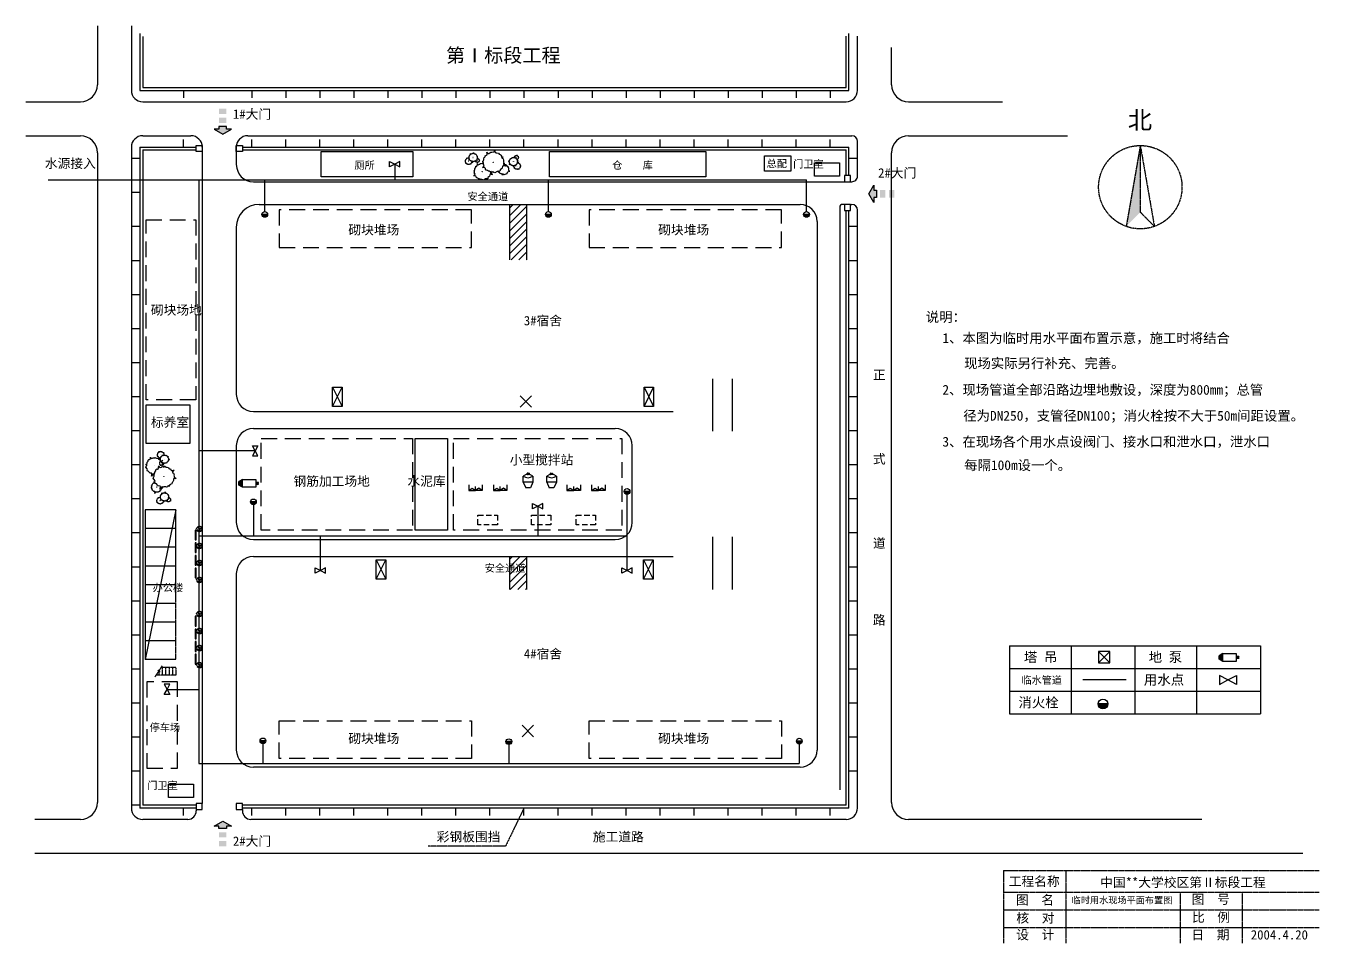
# Model space of a CAD drawing. Extents: x -337559 to 1065231, y 80891 to 497838.
# Drawn here: x 545974 to 773957, y 336141 to 497838 of the extents above; entities that cross this region are included whole.
import ezdxf

# ---------------------------------------------------------------- set-up
doc = ezdxf.new("R2010")
doc.units = 0
for name, pattern in [('CENTER', [50.8, 31.75, -6.35, 6.35, -6.35]), ('DASHED', [19.05, 12.7, -6.35]), ('DASHED2', [9.525, 6.35, -3.175])]:
    doc.linetypes.add(name, pattern=pattern)
doc.layers.get('0').update_dxf_attribs({"linetype": 'CONTINUOUS'})
for name, color, linetype in [('LAYER3', 3, 'CONTINUOUS'), ('LUNKUO', 6, 'CONTINUOUS'), ('周边', 7, 'CONTINUOUS'), ('围墙', 7, 'CONTINUOUS'), ('堆场', 7, 'DASHED'), ('塔吊机械', 1, 'CONTINUOUS'), ('墙基线', 7, 'CONTINUOUS'), ('拟建', 7, 'CONTINUOUS'), ('机械', 1, 'CONTINUOUS'), ('柱', 1, 'CONTINUOUS'), ('标注', 7, 'CONTINUOUS'), ('水线', 3, '水线'), ('绿化', 3, 'CONTINUOUS'), ('道路', 8, 'CONTINUOUS')]:
    doc.layers.add(name, color=color, linetype=linetype)
doc.styles.add('文字', font='SimSun.ttf')
doc.linetypes.add('水线', pattern='A,0.5,-0.2,["S",STANDARD,S=0.1,R=0,X=-0.01,Y=-0.05],-0.25', length=0.95)
pattern_1 = [(45, (97931, -882519.9), (-673.5192, 673.5192), [])]

# ---------------------------------------------------------------- blocks, each defined once
blk = doc.blocks.new('A$C466C0C2C')
at = {"layer": '机械'}
for p, q in [((0, 619), (250, 619)), ((0, 520), (250, 520)), ((83, 619), (83, 520)), ((100, 724), (422, 724)), ((100, 415), (422, 415)), ((250, 619), (250, 520)), ((422, 1139), (2397, 1139)), ((422, 0), (422, 1139)), ((2397, 0), (422, 0)), ((2397, 1139), (2937, 827)), ((2397, 1139), (2397, 0)), ((2397, 1139), (2397, 0)), ((2397, 0), (2937, 312)), ((2515, 1071), (2515, 68)), ((2617, 1012), (2617, 127)), ((2726, 949), (2726, 190)), ((2836, 885), (2836, 253)), ((2937, 827), (2937, 312))]:
    blk.add_line(p, q, dxfattribs=at)
for centre, start, end in [((100, 624), 90, 180), ((100, 515), 180, 270)]:
    blk.add_arc(centre, 100, start, end, dxfattribs=at)
blk = doc.blocks.new('A$C09D66538')
at = {"layer": '柱', "xscale": 1.5, "yscale": 1.5, "zscale": 1.5}
blk.add_blockref('A$C466C0C2C', (0, 0), dxfattribs=at)
blk = doc.blocks.new('A$C163C7220')
at = {"layer": 'LUNKUO', "ltscale": 2, "rotation": 359.999990026076}
blk.add_blockref('A$C09D66538', (0, 0), dxfattribs=at)
blk = doc.blocks.new('CLUMP_OF_TREES_OR_BUSHES_-')
for points in [[(-10.993, 56.487), (-9.228, 58.426), (-10.144, 63.512), (-8.923, 67.033), (-3.43, 69.772), (2.673, 72.119), (-2.82, 71.728), (-10.449, 71.728), (-13.195, 74.075), (-13.806, 83.073), (-16.857, 86.594), (-22.045, 92.071), (-22.961, 94.81), (-22.656, 98.722), (-28.759, 100.678), (-31.811, 99.113), (-35.472, 101.461), (-45.543, 109.676), (-49.815, 108.503), (-55.308, 106.155), (-59.58, 106.938), (-60.801, 113.98), (-63.242, 104.982), (-67.209, 106.938), (-70.872, 104.59), (-74.839, 104.982), (-80.637, 101.461), (-86.435, 101.069), (-90.402, 97.548), (-90.402, 94.419), (-93.454, 90.898), (-98.947, 90.115), (-105.66, 90.115), (-101.083, 87.768), (-98.031, 82.682), (-100.778, 77.596), (-103.829, 74.466), (-103.219, 69.772), (-104.134, 65.077), (-108.102, 62.73), (-104.439, 60.774), (-102.609, 55.297), (-103.829, 50.211), (-102.303, 44.342), (-98.947, 41.995), (-98.031, 38.865), (-98.031, 34.953), (-93.148, 32.606), (-90.707, 29.476), (-91.317, 22.434), (-93.454, 17.348), (-89.487, 21.26), (-85.519, 23.999), (-82.468, 23.216), (-78.806, 19.304), (-74.228, 15.783), (-69.956, 15.392), (-59.886, 12.653), (-58.254, 7.074)], [(59.448, 5.262), (60.936, 4.858), (62.652, -1.011), (63.415, 4.858), (64.178, 5.836), (66.848, 6.814), (69.709, 6.569), (73.905, 7.792), (76.385, 9.748), (79.627, 10.237), (81.153, 12.438), (84.014, 15.127), (84.205, 17.084), (85.158, 17.573), (88.591, 16.839), (85.73, 20.262), (88.591, 20.751), (89.545, 21.974), (90.689, 24.174), (91.452, 24.663), (90.499, 25.886), (91.261, 31.999), (92.596, 33.466), (92.024, 36.645), (92.787, 38.845), (96.22, 40.557), (100.035, 42.024), (96.602, 41.779), (91.834, 41.779), (90.117, 43.246), (89.736, 48.871), (87.828, 51.071), (84.586, 54.494), (84.014, 56.206), (84.205, 58.651), (80.39, 59.873), (78.483, 58.895), (76.194, 60.362), (69.9, 65.497), (67.23, 64.764), (63.797, 63.297), (61.126, 63.786), (60.364, 68.187), (58.838, 62.563), (56.358, 63.786), (54.07, 62.319), (51.59, 62.563), (47.966, 60.362), (44.343, 60.118), (41.863, 57.917), (41.863, 55.961), (39.956, 53.761), (36.523, 53.272), (32.327, 53.272), (35.187, 51.805), (36.641, 49.381)]]:
    blk.add_lwpolyline(points)
for points in [[(-4.577, 66.508), (-7.629, 55.261), (-12.588, 57.706), (-17.166, 54.772), (-22.125, 55.261), (-29.372, 50.86), (-36.62, 50.371), (-41.579, 45.969), (-41.579, 42.057), (-45.393, 37.656), (-52.259, 36.678), (-60.651, 36.678), (-54.93, 33.743), (-51.115, 27.386), (-54.548, 21.029), (-58.363, 17.116), (-57.6, 11.248), (-58.744, 5.38), (-63.703, 2.446), (-59.126, 0), (-56.837, -6.846), (-58.363, -13.203), (-56.455, -20.539), (-52.259, -23.473), (-51.115, -27.385), (-51.115, -32.275), (-45.012, -35.21), (-41.96, -39.122), (-42.723, -47.924), (-45.393, -54.282), (-40.434, -49.391), (-35.475, -45.968), (-31.661, -46.946), (-27.083, -51.837), (-21.362, -56.238), (-16.021, -56.727), (-3.433, -60.15), (0, -71.887), (1.526, -60.15), (3.052, -58.194), (8.392, -56.238), (14.114, -56.727), (22.506, -54.282), (27.465, -50.369), (33.949, -49.391), (37.001, -44.99), (42.723, -39.611), (43.104, -35.699), (45.012, -34.721), (51.878, -36.188), (46.156, -29.341), (51.878, -28.363), (53.785, -25.918), (56.074, -21.517), (57.6, -20.539), (55.692, -18.094), (57.218, -5.868), (59.888, -2.934), (58.744, 3.424), (60.27, 7.825), (67.136, 11.248), (74.765, 14.182), (67.899, 13.693), (58.363, 13.693), (54.93, 16.627), (54.167, 27.875), (50.352, 32.276), (43.867, 39.123), (42.723, 42.546), (43.104, 47.436), (35.475, 49.882), (31.661, 47.925), (27.083, 50.86), (14.495, 61.129), (9.155, 59.662), (2.289, 56.728), (-3.052, 57.706)], [(-58.055, 61.947), (-58.97, 60.774), (-57.139, 60.774)], [(-1.144, 1.468), (-2.289, 0), (0, 0)], [(62.08, 35.667), (61.508, 34.933), (62.652, 34.933)]]:
    blk.add_lwpolyline(points, close=True)
blk = doc.blocks.new('A$C7AB25CB9')
at = {"layer": 'LAYER3'}
for p, q in [((42, 1205), (807, 1177)), ((807, 1177), (99, 1328)), ((994, 266), (219, 274)), ((445, 91), (994, 266)), ((1105, 1773), (1462, 1084)), ((1590, 617), (1120, 0)), ((1287, 60), (1590, 617)), ((1462, 1084), (1415, 1636))]:
    blk.add_line(p, q, dxfattribs=at)
blk.add_circle((924, 873), 200, dxfattribs=at)
for start, end in [(159.4395, 222.05005), (76.77535, 150.94372), (240.41806, 284.14241), (295.3565, 55.35439)]:
    blk.add_arc((897, 885), 913, start, end, dxfattribs=at)
blk = doc.blocks.new('A$C3C6C44F6')
at = {"layer": '周边'}
h = blk.add_hatch(color=256, dxfattribs=at)
h.paths.add_polyline_path([(1986, 828), (786, 828), (786, 0), (1986, 0)])
h.paths.add_polyline_path([(786, 2266), (786, 1438), (1986, 1438), (1986, 2266)])
h.paths.add_polyline_path([(1986, 2844), (1986, 3244), (2771, 3244), (1386, 4044), (0, 3244), (786, 3244), (786, 2844)])
at = {"layer": '周边', "linetype": 'CONTINUOUS'}
blk.add_lwpolyline([(1986, 3244), (1986, 2844), (786, 2844), (786, 3244), (0, 3244), (1386, 4044), (2771, 3244), (1986, 3244)], dxfattribs=at)
blk = doc.blocks.new('7')
at = {"layer": '塔吊机械', "ltscale": 100}
for p, q in [((-768, 863), (-1790, 418)), ((-1790, -418), (-1790, 418)), ((-768, -863), (-768, 863)), ((-768, 863), (253, 863)), ((551, -138), (551, 132)), ((599, 180), (769, 180)), ((651, -29), (651, 23)), ((769, 71), (699, 71)), ((817, 132), (817, 119)), ((-768, -863), (-1790, -418)), ((253, -863), (-768, -863)), ((769, -186), (599, -186)), ((769, -77), (699, -77)), ((817, -125), (817, -138))]:
    blk.add_line(p, q, dxfattribs=at)
at = {"layer": '塔吊机械'}
for centre, radius, start, end in [((1597, 0), 1597, 147.30796, 212.69204), ((-848, 0), 1399, 321.93184, 38.06816), ((599, 132), 48, 90, 180), ((699, 23), 48, 90, 180), ((769, 132), 48, 0, 90), ((769, 119), 48, 270, 0), ((599, -138), 48, 180, 270), ((699, -29), 48, 180, 270), ((769, -125), 48, 0, 90), ((769, -138), 48, 270, 0)]:
    blk.add_arc(centre, radius, start, end, dxfattribs=at)

msp = doc.modelspace()

# ---------------------------------------------------------------- hatches: boundary and pattern name
at = {"linetype": 'CENTER'}
msp.add_hatch(color=256, dxfattribs=at).paths.add_polyline_path([(742433.5, 476745.8), (739950.2, 462483.2), (742433.5, 464989.6)])
at = {"layer": '水线', "ltscale": 6000}
for points in [[(587590.1, 464596.8, 1.00000039), (588598.7, 464596.8)], [(637590.1, 464596.8, 1.00000039), (638598.7, 464596.8)], [(683078.7, 464596.8, 1.00000039), (684087.3, 464596.8)], [(585579.6, 413924.4, 1.00000039), (586588.2, 413924.4)], [(735013.8, 378301.7, 1.00000039), (736694.7, 378301.7)], [(587254, 371793.9, 1.00000039), (588262.5, 371793.9)], [(630609.5, 371657.9, 1.00000039), (631618.1, 371657.9)], [(681817.2, 371741.9, 1.00000039), (682825.7, 371741.9)]]:
    msp.add_hatch(color=256, dxfattribs=at).paths.add_polyline_path(points)
at = {"layer": '水线', "ltscale": 8000}
msp.add_hatch(color=256, dxfattribs=at).paths.add_polyline_path([(651451.6, 415752.8, 1.00000039), (652460.1, 415752.8)])
at = {"layer": '绿化', "ltscale": 8000}
h = msp.add_hatch(dxfattribs=at)
h.set_pattern_fill('ANSI31', color=256, scale=300, style=0)
h.set_pattern_definition(pattern_1)
h.paths.add_polyline_path([(631261.1, 456605.7), (634261.1, 456605.7), (634261.1, 464179), (632948.3, 466370.6), (631261.1, 466370.6)])
h.paths.add_polyline_path([(634261.1, 466370.6), (632948.3, 466370.6), (634261.1, 464179)], flags=17)
h.paths.add_polyline_path([(632861.1, 462182.4), (635661.1, 462182.4), (635661.1, 461282.4), (632861.1, 461282.4)], flags=9)
h = msp.add_hatch(dxfattribs=at)
h.set_pattern_fill('ANSI31', color=256, scale=300, style=0)
h.set_pattern_definition(pattern_1)
h.paths.add_polyline_path([(631261.1, 398505.7), (634261.1, 398505.7), (634261.1, 404283.3), (631261.1, 404283.3)])

# ---------------------------------------------------------------- linework, layer by layer
at = {"linetype": 'CENTER'}
for p, q in [((742433.5, 476745.8), (739950.2, 462483.2)), ((742433.5, 476745.8), (744916.8, 462483.2)), ((742433.5, 476745.8), (742433.5, 464989.6)), ((744916.8, 462483.2), (742433.5, 464989.6)), ((572408.9, 386122.5), (572408.9, 399322.5)), ((569332.8, 384015.4), (568711.1, 383066)), ((572408.9, 383373.8), (568912.6, 383373.8)), ((569177.1, 384206.2), (569652.4, 384013.5)), ((569457.3, 384205.6), (569177.1, 384206.2)), ((569652.4, 384013.5), (569332.8, 384015.4)), ((569408.9, 384131.7), (569408.9, 383373.8)), ((570007.5, 385045.8), (569457.3, 384205.6)), ((572408.9, 384748.2), (569812.6, 384748.2)), ((570008.9, 384748.2), (570008.9, 383373.8)), ((570608.9, 384748.2), (570608.9, 383373.8)), ((571208.9, 384748.2), (571208.9, 383373.8)), ((571808.9, 384748.2), (571808.9, 383373.8)), ((572408.9, 384748.2), (572408.9, 383373.8)), ((633784.5, 359957.7), (630528.1, 353231.6)), ((630528.1, 353231.6), (616903.3, 353231.6)), ((718302.4, 348920.2), (773956.6, 348920.2)), ((718302.4, 348920.2), (718302.4, 336140.9)), ((729279.4, 348920.2), (729279.4, 336140.9)), ((718302.4, 345109.5), (773956.6, 345109.5)), ((749464.9, 345109.5), (749464.9, 336140.9)), ((760417.2, 345109.5), (760417.2, 336140.9)), ((718302.4, 342011), (773956.6, 342011)), ((718302.4, 338875.2), (773956.6, 338875.2))]:
    msp.add_line(p, q, dxfattribs=at)
for p, q in [((631261.1, 456605.7), (631261.1, 466370.6)), ((634261.1, 456605.7), (634261.1, 466370.6)), ((572408.9, 412522.5), (567008.9, 386122.5)), ((567008.9, 412522.5), (567008.9, 399322.5)), ((572408.9, 412522.5), (567008.9, 412522.5)), ((572408.9, 399322.5), (572408.9, 412522.5)), ((572408.9, 409222.5), (567008.9, 409222.5)), ((572408.9, 405922.5), (567008.9, 405922.5)), ((631261.1, 398505.7), (631261.1, 404283.3)), ((634261.1, 398505.7), (634261.1, 404283.3)), ((572408.9, 402622.5), (567008.9, 402622.5)), ((567008.9, 399322.5), (567008.9, 386122.5)), ((572408.9, 399322.5), (567008.9, 399322.5)), ((572408.9, 399322.5), (567008.9, 399322.5)), ((572408.9, 396022.5), (567008.9, 396022.5)), ((572408.9, 392722.5), (567008.9, 392722.5)), ((572408.9, 389422.5), (567008.9, 389422.5)), ((572408.9, 386122.5), (567008.9, 386122.5))]:
    msp.add_line(p, q)
msp.add_circle((742433.5, 469398.3), 7347.5, dxfattribs=at)
at = {"layer": '周边'}
for p, q in [((719386.5, 388577.7), (763593.9, 388577.7)), ((719386.5, 388577.7), (719386.5, 376577.7)), ((719386.5, 388577.7), (719386.5, 384577.7)), ((730223.7, 388577.7), (730223.7, 376577.7)), ((741490.2, 388577.7), (741490.2, 376577.7)), ((752327.4, 388577.7), (752327.4, 376577.7)), ((752327.4, 388577.7), (752327.4, 384577.7)), ((752327.4, 388577.7), (752327.4, 384577.7)), ((763593.9, 388577.7), (763593.9, 376577.7)), ((719386.5, 384577.7), (763593.9, 384577.7)), ((719386.5, 384577.7), (763593.9, 384577.7)), ((741490.2, 384577.7), (763593.9, 384577.7)), ((741490.2, 384577.7), (763593.9, 384577.7)), ((719386.5, 380577.7), (763593.9, 380577.7)), ((719386.5, 376577.7), (763593.9, 376577.7))]:
    msp.add_line(p, q, dxfattribs=at)
for points in [[(598047.9, 475686.3), (614188.1, 475686.3), (614188.1, 471252), (598047.9, 471252)], [(638288.7, 475686.3), (665866.3, 475686.3), (665866.3, 471252), (638288.7, 471252)], [(676202.5, 474940.4), (680846.3, 474940.4), (680846.3, 472207.7), (676202.5, 472207.7)], [(689382.6, 471363.3), (684981.6, 471363.3), (684981.6, 473702.2), (689382.6, 473702.2)], [(574905.5, 424235.9), (567158, 424235.9), (567158, 431059), (574905.5, 431059)], [(614576.3, 425124.3), (620295.1, 425124.3), (620295.1, 408954.1), (614576.3, 408954.1)], [(575516.2, 361807.3), (571115.2, 361807.3), (571115.2, 364146.2), (575516.2, 364146.2)]]:
    msp.add_lwpolyline(points, close=True, dxfattribs=at)
at = {"layer": '围墙'}
for p, q in [((566076.1, 496490), (566076.1, 486461.5)), ((566576.1, 495990), (566576.1, 486961.5)), ((690573.7, 486961.5), (690573.7, 496000.7)), ((691073.7, 486461.5), (691073.7, 496500.7)), ((566076.1, 486461.5), (691073.7, 486461.5)), ((566576.1, 486961.5), (690573.7, 486961.5)), ((573784.5, 486461.5), (573784.5, 485140.8)), ((585784.5, 486461.5), (585784.5, 485140.8)), ((591784.5, 486461.5), (591784.5, 485140.8)), ((597784.5, 486461.5), (597784.5, 485140.8)), ((603784.5, 486461.5), (603784.5, 485140.8)), ((609784.5, 486461.5), (609784.5, 485140.8)), ((615784.5, 486461.5), (615784.5, 485140.8)), ((621784.5, 486461.5), (621784.5, 485140.8)), ((627784.5, 486461.5), (627784.5, 485140.8)), ((633784.5, 486461.5), (633784.5, 485140.8)), ((639784.5, 486461.5), (639784.5, 485140.8)), ((645784.5, 486461.5), (645784.5, 485140.8)), ((651784.5, 486461.5), (651784.5, 485140.8)), ((657784.5, 486461.5), (657784.5, 485140.8)), ((663784.5, 486461.5), (663784.5, 485140.8)), ((669784.5, 486461.5), (669784.5, 485140.8)), ((675784.5, 486461.5), (675784.5, 485140.8)), ((681784.5, 486461.5), (681784.5, 485140.8)), ((687784.5, 486461.5), (687784.5, 485140.8)), ((573784.5, 476470.7), (573784.5, 477791.4)), ((585784.5, 476470.7), (585784.5, 477791.4)), ((591784.5, 476470.7), (591784.5, 477791.4)), ((597784.5, 476470.7), (597784.5, 477791.4)), ((603784.5, 476470.7), (603784.5, 477791.4)), ((609784.5, 476470.7), (609784.5, 477791.4)), ((615784.5, 476470.7), (615784.5, 477791.4)), ((621784.5, 476470.7), (621784.5, 477791.4)), ((627784.5, 476470.7), (627784.5, 477791.4)), ((633784.5, 476470.7), (633784.5, 477791.4)), ((639784.5, 476470.7), (639784.5, 477791.4)), ((645784.5, 476470.7), (645784.5, 477791.4)), ((651784.5, 476470.7), (651784.5, 477791.4)), ((657784.5, 476470.7), (657784.5, 477791.4)), ((663784.5, 476470.7), (663784.5, 477791.4)), ((669784.5, 476470.7), (669784.5, 477791.4)), ((675784.5, 476470.7), (675784.5, 477791.4)), ((681784.5, 476470.7), (681784.5, 477791.4)), ((687784.5, 476470.7), (687784.5, 477791.4)), ((564755.4, 474503.7), (566076.1, 474503.7)), ((566076.1, 476470.7), (566076.1, 359957.7)), ((566076.1, 476470.7), (576009.6, 476470.7)), ((566576.1, 475970.7), (566576.1, 360457.7)), ((566576.1, 475970.7), (576009.6, 475970.7)), ((584142.7, 476470.7), (691073.7, 476470.7)), ((584142.7, 475970.7), (690573.7, 475970.7)), ((690573.7, 471437.2), (690573.7, 475970.7)), ((691073.7, 471437.2), (691073.7, 476470.7)), ((691073.7, 474503.7), (692394.4, 474503.7)), ((564755.4, 468503.7), (566076.1, 468503.7)), ((690573.7, 360457.7), (690573.7, 465304.1)), ((691073.7, 359957.7), (691073.7, 465304.1)), ((564755.4, 462503.7), (566076.1, 462503.7)), ((691073.7, 462503.7), (692394.4, 462503.7)), ((564755.4, 456503.7), (566076.1, 456503.7)), ((691073.7, 456503.7), (692394.4, 456503.7)), ((564755.4, 450503.7), (566076.1, 450503.7)), ((691073.7, 450503.7), (692394.4, 450503.7)), ((564755.4, 444503.7), (566076.1, 444503.7)), ((691073.7, 444503.7), (692394.4, 444503.7)), ((564755.4, 438503.7), (566076.1, 438503.7)), ((691073.7, 438503.7), (692394.4, 438503.7)), ((564755.4, 432503.7), (566076.1, 432503.7)), ((691073.7, 432503.7), (692394.4, 432503.7)), ((564755.4, 426503.7), (566076.1, 426503.7)), ((691073.7, 426503.7), (692394.4, 426503.7)), ((564755.4, 420503.7), (566076.1, 420503.7)), ((691073.7, 420503.7), (692394.4, 420503.7)), ((564755.4, 414503.7), (566076.1, 414503.7)), ((691073.7, 414503.7), (692394.4, 414503.7)), ((564755.4, 408503.7), (566076.1, 408503.7)), ((691073.7, 408503.7), (692394.4, 408503.7)), ((564755.4, 402503.7), (566076.1, 402503.7)), ((691073.7, 402503.7), (692394.4, 402503.7)), ((564755.4, 396503.7), (566076.1, 396503.7)), ((691073.7, 396503.7), (692394.4, 396503.7)), ((564755.4, 390503.7), (566076.1, 390503.7)), ((691073.7, 390503.7), (692394.4, 390503.7)), ((564755.4, 384503.7), (566076.1, 384503.7)), ((691073.7, 384503.7), (692394.4, 384503.7)), ((564755.4, 378503.7), (566076.1, 378503.7)), ((691073.7, 378503.7), (692394.4, 378503.7)), ((564755.4, 372503.7), (566076.1, 372503.7)), ((691073.7, 372503.7), (692394.4, 372503.7)), ((564755.4, 366503.7), (566076.1, 366503.7)), ((691073.7, 366503.7), (692394.4, 366503.7)), ((564755.4, 360503.7), (566076.1, 360503.7)), ((576009.6, 360457.7), (566576.1, 360457.7)), ((690573.7, 360457.7), (584142.7, 360457.7)), ((576009.6, 359957.7), (566076.1, 359957.7)), ((573784.5, 358637), (573784.5, 359957.7)), ((691073.7, 359957.7), (584142.7, 359957.7)), ((585784.5, 358637), (585784.5, 359957.7)), ((591784.5, 358637), (591784.5, 359957.7)), ((597784.5, 358637), (597784.5, 359957.7)), ((603784.5, 358637), (603784.5, 359957.7)), ((609784.5, 358637), (609784.5, 359957.7)), ((615784.5, 358637), (615784.5, 359957.7)), ((621784.5, 358637), (621784.5, 359957.7)), ((627784.5, 358637), (627784.5, 359957.7)), ((633784.5, 358637), (633784.5, 359957.7)), ((639784.5, 358637), (639784.5, 359957.7)), ((645784.5, 358637), (645784.5, 359957.7)), ((651784.5, 358637), (651784.5, 359957.7)), ((657784.5, 358637), (657784.5, 359957.7)), ((663784.5, 358637), (663784.5, 359957.7)), ((669784.5, 358637), (669784.5, 359957.7)), ((675784.5, 358637), (675784.5, 359957.7)), ((681784.5, 358637), (681784.5, 359957.7)), ((687784.5, 358637), (687784.5, 359957.7))]:
    msp.add_line(p, q, dxfattribs=at)
for points in [[(576009.6, 476754.3), (577076.1, 476754.3), (577076.1, 475687.7), (576009.6, 475687.7)], [(583076.1, 476754.3), (584142.7, 476754.3), (584142.7, 475687.7), (583076.1, 475687.7)], [(691361.5, 470370.6), (691361.5, 471437.2), (690294.9, 471437.2), (690294.9, 470370.6)], [(691361.5, 465304.1), (691361.5, 466370.6), (690294.9, 466370.6), (690294.9, 465304.1)], [(576009.6, 359670.9), (577076.1, 359670.9), (577076.1, 360737.5), (576009.6, 360737.5)], [(583076.1, 359670.9), (584142.7, 359670.9), (584142.7, 360737.5), (583076.1, 360737.5)]]:
    msp.add_lwpolyline(points, close=True, dxfattribs=at)
at = {"layer": '围墙', "color": 4, "linetype": 'DASHED2', "ltscale": 150}
for points in [[(625674.1, 411585.5), (629087, 411585.5), (629087, 409905.1), (625674.1, 409905.1)], [(635088.4, 411585.5), (638501.3, 411585.5), (638501.3, 409905.1), (635088.4, 409905.1)], [(642984.3, 411585.5), (646397.2, 411585.5), (646397.2, 409905.1), (642984.3, 409905.1)]]:
    msp.add_lwpolyline(points, close=True, dxfattribs=at)
at = {"layer": '堆场', "ltscale": 220}
for points in [[(590642, 458784.5), (624534.3, 458784.5), (624534.3, 465424.2), (590642, 465424.2)], [(645260.3, 458784.5), (679152.6, 458784.5), (679152.6, 465424.2), (645260.3, 465424.2)], [(567158, 463649.5), (575927.6, 463649.5), (575927.6, 431907.5), (567158, 431907.5)], [(614158.6, 408954.1), (587455.8, 408954.1), (587455.8, 425124.3), (614158.6, 425124.3)], [(651013.8, 408954.1), (621343.9, 408954.1), (621343.9, 425124.3), (651013.8, 425124.3)], [(567319.2, 382226.1), (567319.2, 366975.4), (572719.2, 366975.4), (572719.2, 382226.1)], [(590642, 375356.9), (624534.3, 375356.9), (624534.3, 368717.1), (590642, 368717.1)], [(645260.3, 375356.9), (679152.6, 375356.9), (679152.6, 368717.1), (645260.3, 368717.1)]]:
    msp.add_lwpolyline(points, close=True, dxfattribs=at)
at = {"layer": '塔吊机械', "color": 6, "ltscale": 100}
for p, q in [((600048.1, 434135.7), (601728.4, 430722.8)), ((600048.1, 430722.8), (601728.4, 434135.7)), ((654943.7, 434135.7), (656624, 430722.8)), ((654943.7, 430722.8), (656624, 434135.7)), ((607743.4, 400283.3), (609423.7, 403696.1)), ((607743.4, 403696.1), (609423.7, 400283.3)), ((654874, 403696.1), (656554.3, 400283.3)), ((654874, 400283.3), (656554.3, 403696.1))]:
    msp.add_line(p, q, dxfattribs=at)
at = {"layer": '塔吊机械'}
for p, q in [((635086.3, 432635.7), (633086.3, 430635.7)), ((635086.3, 430635.7), (633086.3, 432635.7)), ((737066.9, 385558.9), (735066.9, 387558.9)), ((735066.9, 385558.9), (737066.9, 387558.9)), ((635471.4, 374535.7), (633471.4, 372535.7)), ((635471.4, 372535.7), (633471.4, 374535.7))]:
    msp.add_line(p, q, dxfattribs=at)
at = {"layer": '塔吊机械', "ltscale": 100}
for p, q in [((624035.4, 416936.1), (624035.4, 415935.8)), ((624035.4, 415935.8), (624634.2, 416367.8)), ((624035.4, 415935.8), (625233, 415935.8)), ((624634.2, 416367.8), (625233, 415935.8)), ((625233, 415935.8), (625233, 416631.3)), ((625831.8, 416367.8), (625233, 415935.8)), ((626430.6, 415935.8), (625233, 415935.8)), ((626430.6, 415935.8), (625831.8, 416367.8)), ((626430.6, 416936.1), (626430.6, 415935.8)), ((628388.7, 416936.1), (628388.7, 415935.8)), ((628388.7, 415935.8), (628987.5, 416367.8)), ((628388.7, 415935.8), (629586.3, 415935.8)), ((628987.5, 416367.8), (629586.3, 415935.8)), ((629586.3, 415935.8), (629586.3, 416631.3)), ((630185.1, 416367.8), (629586.3, 415935.8)), ((630783.9, 415935.8), (629586.3, 415935.8)), ((630783.9, 415935.8), (630185.1, 416367.8)), ((630783.9, 416936.1), (630783.9, 415935.8)), ((641355.7, 416936.1), (641355.7, 415935.8)), ((641355.7, 415935.8), (641954.5, 416367.8)), ((641355.7, 415935.8), (642553.3, 415935.8)), ((641954.5, 416367.8), (642553.3, 415935.8)), ((642553.3, 415935.8), (642553.3, 416631.3)), ((643152.1, 416367.8), (642553.3, 415935.8)), ((643750.9, 415935.8), (642553.3, 415935.8)), ((643750.9, 415935.8), (643152.1, 416367.8)), ((643750.9, 416936.1), (643750.9, 415935.8)), ((645709.1, 416936.1), (645709.1, 415935.8)), ((645709.1, 415935.8), (646307.9, 416367.8)), ((645709.1, 415935.8), (646906.7, 415935.8)), ((646307.9, 416367.8), (646906.7, 415935.8)), ((646906.7, 415935.8), (646906.7, 416631.3)), ((647505.5, 416367.8), (646906.7, 415935.8)), ((648104.3, 415935.8), (646906.7, 415935.8)), ((648104.3, 415935.8), (647505.5, 416367.8)), ((648104.3, 416936.1), (648104.3, 415935.8))]:
    msp.add_line(p, q, dxfattribs=at)
at = {"layer": '塔吊机械', "color": 6}
for points in [[(600048.1, 430722.8), (600048.1, 434135.7), (601728.4, 434135.7), (601728.4, 430722.8)], [(654943.7, 430722.8), (654943.7, 434135.7), (656624, 434135.7), (656624, 430722.8)], [(607743.4, 400283.3), (607743.4, 403696.1), (609423.7, 403696.1), (609423.7, 400283.3)], [(654874, 400283.3), (654874, 403696.1), (656554.3, 403696.1), (656554.3, 400283.3)]]:
    msp.add_lwpolyline(points, close=True, dxfattribs=at)
at = {"layer": '塔吊机械'}
msp.add_lwpolyline([(735066.9, 387558.9), (735066.9, 385558.9), (737066.9, 385558.9), (737066.9, 387558.9)], close=True, dxfattribs=at)
at = {"layer": '墙基线'}
for p, q in [((667076.1, 426405.7), (667076.1, 435635.7)), ((670561.1, 426405.7), (670561.1, 435635.7)), ((667076.1, 398505.7), (667076.1, 407735.7)), ((670561.1, 398505.7), (670561.1, 407735.7))]:
    msp.add_line(p, q, dxfattribs=at)
at = {"layer": '水线', "ltscale": 6000}
for p, q in [((610998.5, 473452.1), (610998.5, 470719.3)), ((549894.6, 470719.3), (683583, 470719.3)), ((576467, 470719.3), (576467, 367782)), ((588094.4, 465101), (588094.4, 470719.3)), ((638094.4, 465101), (638094.4, 470719.3)), ((683583, 465101), (683583, 470719.3)), ((588598.7, 464596.8), (587590.1, 464596.8)), ((638598.7, 464596.8), (637590.1, 464596.8)), ((684087.3, 464596.8), (683078.7, 464596.8)), ((586379.7, 422917.5), (576467, 422917.5)), ((651955.9, 401837.6), (651955.9, 415248.5)), ((586588.2, 413924.4), (585579.6, 413924.4)), ((586083.9, 413924.4), (586083.9, 407953.6)), ((636204.9, 413171.8), (636204.9, 407953.6)), ((576467, 407953.6), (651955.9, 407953.6)), ((597893, 401837.6), (597893, 407953.6)), ((570857.3, 380877.6), (576467, 380877.6)), ((732271.9, 382591), (739962.3, 382591)), ((736694.7, 378301.7), (735013.8, 378301.7)), ((588262.5, 371793.9), (587254, 371793.9)), ((587758.2, 371793.9), (587758.2, 367782)), ((631618.1, 371657.9), (630609.5, 371657.9)), ((682825.7, 371741.9), (681817.2, 371741.9)), ((631113.8, 371153.6), (631113.8, 367782)), ((682321.4, 371237.6), (682321.4, 367782)), ((576467, 367782), (682321.4, 367782))]:
    msp.add_line(p, q, dxfattribs=at)
at = {"layer": '水线', "ltscale": 8000}
msp.add_line((652460.1, 415752.8), (651451.6, 415752.8), dxfattribs=at)
at = {"layer": '水线', "ltscale": 6000}
for points in [[(610099.6, 473930.4), (610998.5, 473452.1), (610099.6, 472973.8)], [(611897.3, 473930.4), (610998.5, 473452.1), (611897.3, 472973.8)], [(586858.1, 423816.4), (586379.7, 422917.5), (585901.4, 423816.4)], [(586858.1, 422018.6), (586379.7, 422917.5), (585901.4, 422018.6)], [(596994.1, 402315.9), (597893, 401837.6), (596994.1, 401359.3)], [(598791.9, 402315.9), (597893, 401837.6), (598791.9, 401359.3)], [(756364.8, 381735), (757862.9, 382532.2), (756364.8, 383329.4)], [(759361.1, 381735), (757862.9, 382532.2), (759361.1, 383329.4)], [(570378.9, 381776.5), (570857.3, 380877.6), (571335.6, 381776.5)], [(570378.9, 379978.7), (570857.3, 380877.6), (571335.6, 379978.7)]]:
    msp.add_lwpolyline(points, close=True, dxfattribs=at)
at = {"layer": '水线', "ltscale": 8000}
for points in [[(635306.1, 413650.1), (636204.9, 413171.8), (635306.1, 412693.5)], [(637103.8, 413650.1), (636204.9, 413171.8), (637103.8, 412693.5)], [(651057, 402315.9), (651955.9, 401837.6), (651057, 401359.3)], [(652854.7, 402315.9), (651955.9, 401837.6), (652854.7, 401359.3)]]:
    msp.add_lwpolyline(points, close=True, dxfattribs=at)
at = {"layer": '水线', "ltscale": 6000}
for centre, radius in [((588094.4, 464596.8), 504.3), ((638094.4, 464596.8), 504.3), ((683583, 464596.8), 504.3), ((586083.9, 413924.4), 504.3), ((735854.2, 378301.7), 840.4), ((587758.2, 371793.9), 504.3), ((631113.8, 371657.9), 504.3), ((682321.4, 371741.9), 504.3)]:
    msp.add_circle(centre, radius, dxfattribs=at)
at = {"layer": '水线', "ltscale": 8000}
msp.add_circle((651955.9, 415752.8), 504.3, dxfattribs=at)
at = {"layer": '绿化', "ltscale": 8000}
for points in [[(575794.6, 408949.8), (575794.6, 407219.7), (575967.4, 407219.7), (575967.4, 408949.8)], [(575794.6, 406705.1), (575794.6, 404974.9), (575967.4, 404974.9), (575967.4, 406705.1)], [(575794.6, 404489.5), (575794.6, 402759.3), (575967.4, 402759.3), (575967.4, 404489.5)], [(575794.6, 402244.8), (575794.6, 400514.6), (575967.4, 400514.6), (575967.4, 402244.8)], [(575794.6, 393757.8), (575794.6, 392027.6), (575967.4, 392027.6), (575967.4, 393757.8)], [(575794.6, 391513.1), (575794.6, 389782.9), (575967.4, 389782.9), (575967.4, 391513.1)], [(575794.6, 389297.5), (575794.6, 387567.3), (575967.4, 387567.3), (575967.4, 389297.5)], [(575794.6, 387052.7), (575794.6, 385322.6), (575967.4, 385322.6), (575967.4, 387052.7)]]:
    msp.add_lwpolyline(points, close=True, dxfattribs=at)
at = {"layer": '道路'}
for p, q in [((558576.1, 497838), (558576.1, 487470.7)), ((564576.1, 497838), (564576.1, 486470.7)), ((692573.7, 486470.7), (692573.7, 496041.3)), ((698573.7, 487470.7), (698573.7, 494000.2)), ((545974.2, 484470.7), (555576.1, 484470.7)), ((566576.1, 484470.7), (690573.7, 484470.7)), ((701573.7, 484470.7), (718164.4, 484470.7)), ((545974.2, 478470.7), (555576.1, 478470.7)), ((566576.1, 478470.7), (575076.1, 478470.7)), ((585076.1, 478470.7), (691573.7, 478470.7)), ((692573.7, 471370.6), (692573.7, 477470.7)), ((701573.7, 478470.7), (729572.7, 478470.7)), ((558576.1, 475470.7), (558576.1, 360957.7)), ((564576.1, 476470.7), (564576.1, 359957.7)), ((577076.1, 476470.7), (577076.1, 360737.5)), ((583076.1, 476470.7), (583076.1, 473370.6)), ((698573.7, 360957.7), (698573.7, 475470.7)), ((586076.1, 470370.6), (690294.9, 470370.6)), ((691361.5, 470370.6), (691573.7, 470370.6)), ((691361.5, 470370.6), (691573.7, 470370.6)), ((587076.1, 466370.6), (682446.1, 466370.6)), ((689446.1, 465870.6), (689446.1, 363170.7)), ((690294.9, 466370.6), (689946.1, 466370.6)), ((691361.5, 466370.6), (691573.7, 466370.6)), ((692573.7, 359957.7), (692573.7, 465370.6)), ((685446.1, 463370.6), (685446.1, 370170.7)), ((583076.1, 462370.6), (583076.1, 432858.1)), ((586076.1, 429858.1), (660096.2, 429858.1)), ((586076.1, 426858.1), (649874.6, 426858.1)), ((583076.1, 423858.1), (583076.1, 410283.3)), ((652874.6, 410283.3), (652874.6, 423858.1)), ((586076.1, 407283.3), (649874.6, 407283.3)), ((586076.1, 404283.3), (660096.2, 404283.3)), ((586076.1, 404283.3), (660096.2, 404283.3)), ((583076.1, 401283.3), (583076.1, 370170.7)), ((682446.1, 367170.7), (586076.1, 367170.7)), ((555576.1, 357957.7), (547527.5, 357957.7)), ((574509.6, 357957.7), (566576.1, 357957.7)), ((576009.6, 359670.9), (576009.6, 359457.7)), ((584142.7, 359670.9), (584142.7, 359457.7)), ((690573.7, 357957.7), (585642.7, 357957.7)), ((753280.1, 357957.7), (701573.7, 357957.7)), ((771097, 351957.7), (547527.5, 351957.7))]:
    msp.add_line(p, q, dxfattribs=at)
for centre, radius, start, end in [((555576.1, 487470.7), 3000, 270, 0), ((566576.1, 486470.7), 2000, 180, 270), ((690573.7, 486470.7), 2000, 270, 0), ((701573.7, 487470.7), 3000, 180, 270), ((555576.1, 475470.7), 3000, 0, 90), ((566576.1, 476470.7), 2000, 90, 180), ((575076.1, 476470.7), 2000, 0, 90), ((585076.1, 476470.7), 2000, 90, 180), ((691573.7, 477470.7), 1000, 0, 90), ((701573.7, 475470.7), 3000, 90, 180), ((586076.1, 473370.6), 3000, 180, 270), ((691573.7, 471370.6), 1000, 269.999968, 0), ((587076.1, 462370.6), 4000, 90, 180), ((682446.1, 463370.6), 3000, 0, 90), ((689946.1, 465870.6), 500, 90, 180), ((691573.7, 465370.6), 1000, 360, 90), ((586076.1, 432858.1), 3000, 180, 270), ((586076.1, 423858.1), 3000, 90, 180), ((649874.6, 423858.1), 3000, 0, 90), ((586076.1, 410283.3), 3000, 180, 270), ((649874.6, 410283.3), 3000, 270, 0), ((586076.1, 401283.3), 3000, 90, 180), ((586076.1, 370170.7), 3000, 180, 270), ((682446.1, 370170.7), 3000, 270, 0), ((555576.1, 360957.7), 3000, 270, 0), ((701573.7, 360957.7), 3000, 180, 270), ((566576.1, 359957.7), 2000, 180, 270), ((574509.6, 359457.7), 1500, 270, 0), ((585642.7, 359457.7), 1500, 180, 270), ((690573.7, 359957.7), 2000, 270, 360)]:
    msp.add_arc(centre, radius, start, end, dxfattribs=at)

# ---------------------------------------------------------------- block references
at = {"layer": '堆场', "ltscale": 2, "yscale": 1.100000000093132, "zscale": 1.1}
for p, xscale, rotation in [((579146.9, 483216.9), -1.099999999976735, 180.0000105023861), ((699048, 466707), 1.099999999976735, 89.99998949761392), ((579146.9, 353208.3), 1.099999999976735, 359.999989497614)]:
    msp.add_blockref('A$C3C6C44F6', p, dxfattribs=dict(at, xscale=xscale, rotation=rotation))
at = {"layer": '堆场', "rotation": 90}
for p in [(634507.2, 418190.3), (638652.6, 418190.3)]:
    msp.add_blockref('7', p, dxfattribs=at)
at = {"layer": '拟建', "xscale": 0.800000011920929, "yscale": 0.800000011920929, "zscale": 0.8, "rotation": 180}
for p in [(587012.6, 417864.7), (759841.8, 387181.7)]:
    msp.add_blockref('A$C163C7220', p, dxfattribs=at)
at = {"layer": '绿化'}
for p, xscale, yscale, zscale, rotation in [((624817.2, 474640.4), -12.19200003717135, 12.19200002029538, 12.192, 173.6494274050559), ((628407.4, 473805.3), -30.48000009292839, 30.48000005073845, 30.48, 173.6494274050559), ((631914.8, 473905.2), -12.19200003717135, 12.19200002029538, 12.192, 263.6494274050559), ((570314.5, 418317.6), -30.48000009292839, 30.48000005073845, 30.48, 83.64942740505586), ((570414.3, 421446.8), -12.19200003717135, 12.19200002029538, 12.192, 83.64942740505586), ((570414.3, 414810.2), -12.19200003717135, 12.19200002029538, 12.192, 173.6494274050559)]:
    msp.add_blockref('CLUMP_OF_TREES_OR_BUSHES_-', p, dxfattribs=dict(at, xscale=xscale, yscale=yscale, zscale=zscale, rotation=rotation))
at = {"layer": '绿化', "ltscale": 8000, "xscale": -0.540000000083819, "yscale": 0.5399999999441206, "zscale": 0.5399999999999999, "rotation": 90}
for p in [(577048.9, 409640.8), (577048.9, 406640.8), (577048.9, 403640.8), (577048.9, 400640.8), (577048.9, 394640.8), (577048.9, 391640.8), (577048.9, 388640.8), (577048.9, 385640.8)]:
    msp.add_blockref('A$C7AB25CB9', p, dxfattribs=at)

# ---------------------------------------------------------------- texts
at = {"linetype": 'CENTER', "style": '文字'}
for s, height, p in [('第Ⅰ标段工程', 2468.38, (620038.6, 491415.3)), ('1#大门', 1645.59, (582474, 481453.9)), ('北', 3134.4, (740235.9, 479645)), ('水源接入', 1645.59, (549330, 472768.5)), ('总配', 1316.47, (676548.4, 472889.3)), ('门卫室', 1316.47, (681239.1, 472831.2)), ('厕所', 1316.47, (603886.2, 472616.6)), ('仓    库 ', 1316.47, (649328.2, 472616.6)), ('2#大门', 1645.59, (696214.4, 471094.5)), ('安全通道', 1316.47, (623829.6, 467091.3)), ('砌块堆场', 1645.59, (602827.2, 461066.3)), ('砌块堆场', 1645.59, (657445.5, 461066.3)), ('砌块场地', 1645.59, (568015.3, 446934)), ('3#宿舍', 1645.59, (633759, 445050.7)), ('正', 1645.6, (695292.6, 435485.1)), ('标养室', 1645.59, (568015.3, 427142.3)), ('小型搅拌站', 1645.59, (631268.5, 420513)), ('式', 1645.6, (695292.6, 420656.2)), ('钢筋加工场地', 1645.59, (593148.7, 416754.3)), ('水泥库', 1645.59, (613241.8, 416754.3)), ('道', 1645.6, (695292.6, 405827.3)), ('安全通道', 1316.47, (626851.2, 401582.5)), ('路', 1645.6, (695292.6, 392287.9)), ('4#宿舍', 1645.59, (633759, 386317.3)), ('停车场', 1316.47, (567781.1, 373504.2)), ('砌块堆场', 1645.59, (602827.2, 371402)), ('砌块堆场', 1645.59, (657445.5, 371402)), ('门卫室', 1316.47, (567372.7, 363275.3)), ('彩钢板围挡', 1645.59, (618405.7, 354070.9)), ('施工道路', 1645.59, (645927.7, 354070.9)), ('2#大门', 1645.59, (582474, 353298.3)), ('工程名称', 1645.59, (719245.2, 346213)), ('中国**大学校区第Ⅱ标段工程', 1645.586, (735355.8, 346034.7)), ('图  名', 1645.59, (720499.5, 342940.7)), ('临时用水现场平面布置图', 1151.91, (730336.3, 343134.1)), ('图  号', 1645.59, (751492.5, 343060.6)), ('核  对', 1645.59, (720575.2, 339753.4)), ('比  例', 1645.59, (751532.9, 339883.7)), ('设  计', 1645.59, (720550, 336807.1)), ('日  期', 1645.59, (751433.3, 336802.3)), ('2004.4.20', 1645.59, (761912.6, 336783.1))]:
    msp.add_text(s, height=height, dxfattribs=at).set_placement(p)
at = {"linetype": 'CENTER', "insert": (573708.7, 399458.6), "char_height": 1316.47, "width": 6475.664, "attachment_point": 3, "style": '文字'}
msp.add_mtext('办公楼', dxfattribs=at)
at = {"layer": '标注', "ltscale": 500, "style": '文字'}
for s, height, p in [('说明：', 1728.19, (704624.4, 445664.2)), ('1、本图为临时用水平面布置示意，施工时将结合', 1728.193, (707543.6, 441937.7)), ('现场实际另行补充、完善。', 1728.193, (711369.8, 437506.5)), ('2、现场管道全部沿路边埋地敷设，深度为800mm；总管', 1728.193, (707543.6, 432816)), ('径为DN250，支管径DN100；消火栓按不大于50m间距设置。', 1728.193, (711226, 428241.2)), ('3、在现场各个用水点设阀门、接水口和泄水口，泄水口', 1728.193, (707543.6, 423671.1)), ('每隔100m设一个。', 1728.19, (711393.3, 419527.1))]:
    msp.add_text(s, height=height, dxfattribs=at).set_placement(p)
at = {"layer": '标注', "style": '文字'}
for s, height, p in [('塔 吊', 1734.61, (721910.5, 385704.7)), ('地 泵', 1734.61, (743905.8, 385704.7)), ('临水管道', 1306.45, (721495.4, 381846.5)), ('用水点', 1734.61, (743053.8, 381704.7)), ('消火栓', 1734.61, (720950.1, 377704.7))]:
    msp.add_text(s, height=height, dxfattribs=at).set_placement(p)

doc.saveas('drawing.dxf')
